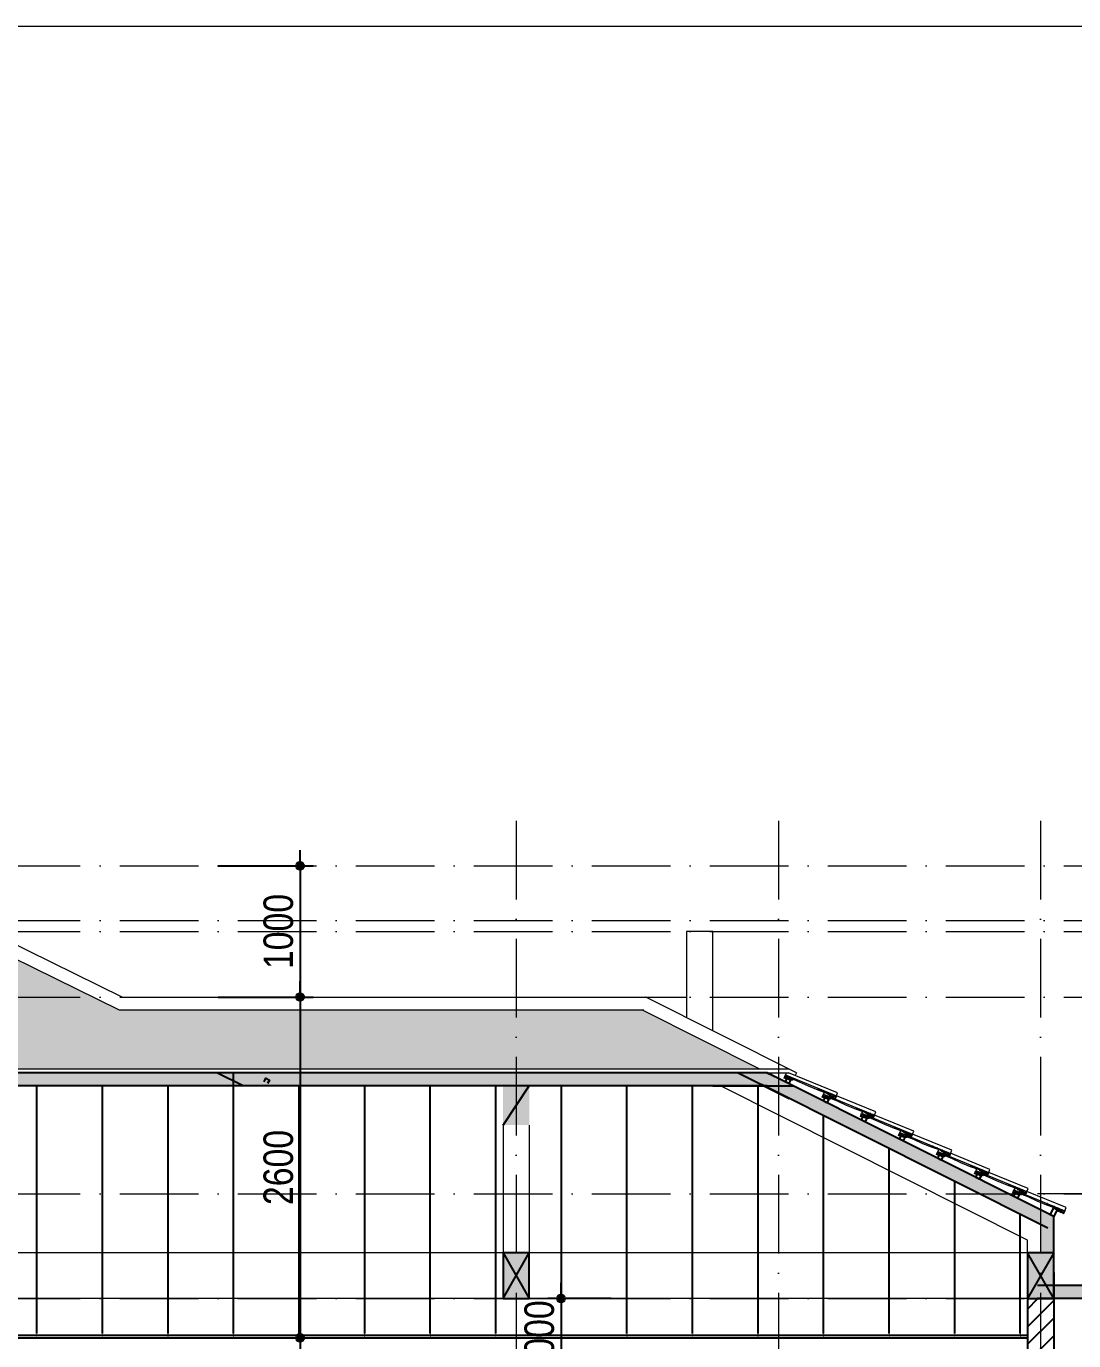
# Model space of a CAD drawing. Extents: x -1107188 to -523840, y 39692 to 514392.
# Drawn here: x -1086477 to -1078489, y 385067 to 395092 of the extents above; entities that cross this region are included whole.
import ezdxf
from ezdxf.enums import TextEntityAlignment as Align

# ---------------------------------------------------------------- set-up
doc = ezdxf.new("R2010")
doc.units = 0
doc.linetypes.add('ACAD_ISO10W100', pattern=[18, 12, -3, 0, -3])
doc.layers.get('0').update_dxf_attribs({"color": 255, "linetype": 'CONTINUOUS'})
doc.layers.get('DEFPOINTS').update_dxf_attribs({"linetype": 'CONTINUOUS'})
for name, color, linetype, lineweight in [('00-KICH THUOC', 6, 'CONTINUOUS', 9), ('NET-THAY', 2, 'CONTINUOUS', 13), ('TRUC', 24, 'CONTINUOUS', 0)]:
    doc.layers.add(name, color=color, linetype=linetype, lineweight=lineweight)
for name, color, linetype in [('009', 251, 'CONTINUOUS'), ('daucat', 220, 'CONTINUOUS'), ('DIM', 1, 'CONTINUOUS'), ('DOOR', 20, 'CONTINUOUS'), ('HACH', 8, 'CONTINUOUS'), ('HATCHNGOI', 22, 'CONTINUOUS'), ('netthay', 2, 'CONTINUOUS'), ('TUONG', 131, 'CONTINUOUS')]:
    doc.layers.add(name, color=color, linetype=linetype)
doc.styles.add('HEL-CONDENSE', font='')
doc.styles.add('SO BV', font='', dxfattribs={"height": 200})
doc.styles.add('TEN BV', font='', dxfattribs={"height": 350})
doc.styles.get('HEL-CONDENSE').set_extended_font_data('VNI-Helve-Condense')
doc.styles.get('SO BV').set_extended_font_data('VNI-Helve-Condense')
doc.styles.get('TEN BV').set_extended_font_data('VNI-Helve-Condense', bold=True)
doc.dimstyles.new('D100', dxfattribs={"dimtxt": 225, "dimasz": 1.2, "dimexe": 100, "dimexo": 0, "dimgap": 50, "dimtad": 1, "dimdec": 0, "dimzin": 13, "dimdsep": 46, "dimtxsty": 'HEL-CONDENSE', "dimblk": 'D50', "dimcen": 0, "dimclrd": 1, "dimclre": 1, "dimclrt": 7, "dimadec": 0, "dimazin": 0, "dimtfac": 1, "dimtdec": 0, "dimtmove": 0, "dimatfit": 3, "dimldrblk": 'D50', "dimfxl": 1, "dimtolj": 1, "dimtzin": 13, "dimarcsym": 0})
pattern_1 = [(50, (-273694.05, -159675.198), (7.17260183, -0.62752135), [0.75, -8.25]), (355, (-273694.05, -159675.198), (-1.38751334, 7.52192134), [0.6, -6.6]), (100.4514, (-273693.452, -159675.25), (5.78509382, 6.89439542), [0.6374019, -7.01142112]), (46.1842, (-273694.05, -159673.198), (10.67241049, -1.65519014), [1.125, -12.375]), (96.6356, (-273693.161, -159673.336), (9.34662706, 9.7411787), [0.95610288, -10.51713]), (351.1842, (-273694.05, -159673.198), (9.34661945, 9.741186), [0.9, -9.9]), (21, (-273693.05, -159673.698), (5.96907052, -4.02618891), [0.75, -8.25]), (326, (-273693.05, -159673.698), (2.43315332, 7.25150045), [0.6, -6.6]), (71.4514, (-273692.5525, -159674.0334), (8.40222629, 3.22530497), [0.6374019, -7.01142112]), (37.5, (-273694.05, -159675.1978), (0.121598553, 3.328938538), [0, -6.52, 0, -6.7, 0, -6.625]), (7.5, (-273694.05, -159675.198), (2.630695374, 3.94411712), [0, -3.82, 0, -6.37, 0, -2.525]), (327.5, (-273696.28, -159675.1978), (5.338224362, -0.225548717), [0, -2.5, 0, -7.8, 0, -10.35]), (317.5, (-273697.28, -159675.198), (5.83186169, 1.00104982), [0, -3.25, 0, -5.18, 0, -7.35])]
pattern_2 = [(144.0771722, (-776115.5475, 298676.718), (-6.80457029, -2.35325798), [0.75, -8.25]), (199.0771722, (-776115.5475, 298676.718), (-0.48370129, 7.6335134), [0.6, -6.6]), (93.6257722, (-776116.1146, 298676.522), (-7.28827564, 5.2802497), [0.6374019, -7.01142112]), (147.892972, (-776116.034, 298678.658), (-9.94931778, -4.20131832), [1.125, -12.375]), (97.441572, (-776116.863, 298678.308), (-11.4352715, 7.1752746), [0.95610288, -10.51713]), (202.892972, (-776116.034, 298678.658), (-11.4352659, 7.1752835), [0.9, -9.9]), (173.0771722, (-776116.8823, 298677.9296), (-4.81052917, -5.35712694), [0.75, -8.25]), (228.0771722, (-776116.882, 298677.9296), (-4.12385541, 6.44191822), [0.6, -6.6]), (122.6257722, (-776117.283, 298677.483), (-8.93438536, 1.0847843), [0.6374019, -7.01142112]), (156.5771722, (-776115.5475, 298676.718), (-0.927639804, 3.199390941), [0, -6.52, 0, -6.7, 0, -6.625]), (186.5771722, (-776115.5475, 298676.718), (-3.511014947, 3.18581105), [0, -3.82, 0, -6.37, 0, -2.525]), (226.5771722, (-776113.3845, 298677.2603), (-5.12305225, -1.517183968), [0, -2.5, 0, -7.8, 0, -10.35]), (236.5771722, (-776112.4145, 298677.5035), (-5.900208975, -0.447488114), [0, -3.25, 0, -5.18, 0, -7.35])]

# ---------------------------------------------------------------- blocks, each defined once
blk = doc.blocks.new('A$C281F37C7')
at = {"layer": 'NET-THAY'}
h = blk.add_hatch(dxfattribs=at)
h.set_pattern_fill('AR-CONC', color=8, style=0)
h.set_pattern_definition(pattern_1)
h.paths.add_polyline_path([(135, 88), (166, 111), (161, 119), (7, 5), (18, -2), (76, 40)])
h = blk.add_hatch(dxfattribs=at)
h.set_pattern_fill('AR-CONC', color=8, style=0)
h.set_pattern_definition(pattern_1)
h.paths.add_polyline_path([(213, 140), (213, 141), (213, 141), (213, 141), (213, 142), (214, 143), (214, 143), (215, 143), (215, 143), (215, 143), (216, 143), (216, 143), (217, 143), (217, 143), (217, 143), (218, 143), (218, 143), (223, 137), (223, 137), (224, 136), (224, 136), (224, 136), (225, 136), (225, 136), (225, 136), (226, 136), (226, 136), (226, 136), (227, 136), (227, 136), (227, 136), (241, 146), (226, 167), (161, 119), (166, 111), (176, 118), (177, 118), (183, 116), (183, 116), (184, 116), (184, 116), (184, 116), (184, 116), (185, 116), (199, 129), (200, 129), (200, 129), (202, 131), (202, 131), (210, 138), (210, 138), (212, 140), (212, 140), (212, 140), (213, 140)])
h = blk.add_hatch(dxfattribs=at)
h.set_pattern_fill('AR-CONC', color=8, style=0)
h.set_pattern_definition(pattern_1)
h.paths.add_polyline_path([(11, -7), (18, -2), (7, 5), (-112, -83), (-97, -103), (-89, -97), (-89, -97), (-89, -97), (-89, -97), (-88, -96), (-88, -96), (-88, -96), (-88, -95), (-87, -89), (-87, -89), (-87, -88), (-87, -88), (-87, -88), (-87, -87), (-86, -87), (-86, -87), (-86, -87), (-85, -86), (-85, -86), (-85, -86), (-84, -86), (-84, -86), (-84, -86), (-83, -86), (-78, -87), (-77, -87), (-77, -87), (-77, -87), (-76, -87), (-76, -87), (-76, -87), (-75, -87), (-75, -86), (-75, -86), (-75, -86), (-75, -86), (-74, -85), (-74, -85), (-74, -84), (-73, -79), (-73, -78), (-73, -78), (-73, -78), (-73, -77), (-73, -77), (-72, -77), (-72, -77), (-72, -76), (-71, -76), (-71, -76), (-71, -76), (-70, -76), (-70, -76), (-70, -76), (-64, -77), (-63, -77), (-63, -77), (-63, -77), (-62, -77), (-62, -77), (-62, -76), (-61, -76), (-61, -76), (-61, -76), (-61, -75), (-60, -75), (-60, -75), (-60, -74), (-60, -74), (-60, -74), (-60, -73), (-60, -73), (-61, -70), (-61, -70), (-61, -69), (-61, -68), (-61, -67), (-61, -67), (-61, -66), (-61, -65), (-61, -65), (-61, -64), (-61, -63), (-60, -63), (-60, -62), (-60, -61), (-59, -61), (-59, -60), (-58, -58), (-57, -58), (-57, -57), (-56, -57), (-50, -53), (-50, -53), (-50, -52), (-50, -52), (-49, -52), (-49, -51), (-49, -51), (-49, -49), (-49, -49), (-49, -48), (-49, -48), (-48, -48), (-48, -47), (-48, -47), (-35, -37)])
blk.add_line((217, 178), (226, 167), dxfattribs=at)
blk.add_lwpolyline([(-112, -83), (-127, -62), (134, 130)], dxfattribs=at)
blk.add_lwpolyline([(-75, -86), (-75, -86), (-75, -86), (-74, -85), (-74, -85), (-74, -84), (-73, -79), (-73, -78), (-73, -78), (-73, -78), (-73, -77), (-73, -77), (-72, -77), (-72, -77), (-72, -76), (-71, -76), (-71, -76), (-71, -76), (-70, -76), (-70, -76), (-70, -76), (-64, -77), (-63, -77), (-63, -77), (-63, -77), (-62, -77), (-62, -77), (-62, -76), (-61, -76), (-61, -76), (-61, -76), (-61, -75), (-60, -75), (-60, -75), (-60, -74), (-60, -74), (-60, -74), (-60, -73), (-60, -73), (-61, -70), (-61, -70), (-61, -69), (-61, -68), (-61, -67), (-61, -67), (-61, -66), (-61, -65), (-61, -65), (-61, -64), (-61, -63), (-60, -63), (-60, -62), (-60, -61), (-59, -61), (-59, -60), (-58, -58), (-57, -58), (-57, -57), (-56, -57), (-50, -53), (-50, -53), (-50, -52), (-50, -52), (-49, -52), (-49, -51), (-49, -51), (-49, -49), (-49, -49), (-49, -48), (-49, -48), (-48, -48), (-48, -47), (-48, -47), (-35, -37), (11, -7), (76, 40), (135, 88), (176, 118), (177, 118), (183, 116), (183, 116), (184, 116), (184, 116), (184, 116), (184, 116), (185, 116), (212, 140), (213, 140), (213, 140), (213, 141), (213, 141), (213, 141), (213, 142), (214, 143), (214, 143), (215, 143), (215, 143), (215, 143), (216, 143), (216, 143), (217, 143), (217, 143), (217, 143), (218, 143), (218, 143), (223, 137), (223, 137), (224, 136), (224, 136), (224, 136), (225, 136), (225, 136), (225, 136), (226, 136), (226, 136), (226, 136), (227, 136), (227, 136), (227, 136), (241, 146), (226, 167), (-112, -83), (-97, -103), (-89, -97), (-89, -97), (-89, -97), (-89, -97), (-88, -96), (-88, -96), (-88, -96), (-88, -95), (-87, -89), (-87, -89), (-87, -88), (-87, -88), (-87, -88), (-87, -87), (-86, -87), (-86, -87), (-86, -87), (-85, -86), (-85, -86), (-85, -86), (-84, -86), (-84, -86), (-84, -86), (-83, -86), (-78, -87), (-77, -87), (-77, -87), (-77, -87), (-76, -87), (-76, -87), (-76, -87), (-75, -87), (-75, -86)], close=True, dxfattribs=at)
blk = doc.blocks.new('D50')
at = {"layer": 'DIM'}
blk.add_hatch(color=256, dxfattribs=at).paths.add_polyline_path([(25, 0, 1), (-25, 0, 1)])
blk.add_line((25, 0), (100, 0), dxfattribs=at)
blk.add_circle((0, 0), 25, dxfattribs=at)
blk = doc.blocks.new('*D1140')
at = {"layer": 'DEFPOINTS', "color": 0, "linetype": 'Continuous', "transparency": 16777216}
for p in [(-1085014, 388688), (-1085014, 387688), (-1084389, 387688)]:
    blk.add_point(p, dxfattribs=at)
at = {"layer": 'DIM', "color": 1, "linetype": 'Continuous', "lineweight": -2, "transparency": 16777216}
for p, q in [((-1085014, 388688), (-1084289, 388688)), ((-1084389, 388687), (-1084389, 387689)), ((-1085014, 387688), (-1084289, 387688))]:
    blk.add_line(p, q, dxfattribs=at)
at = {"layer": 'DIM', "color": 1, "linetype": 'Continuous', "lineweight": -2, "transparency": 16777216, "xscale": 1.199999999999999, "yscale": 1.199999999999999, "zscale": 1.199999999999999}
for p, rotation in [((-1084389, 388688), 90), ((-1084389, 387688), 270)]:
    blk.add_blockref('D50', p, dxfattribs=dict(at, rotation=rotation))
at = {"layer": 'DIM', "color": 7, "linetype": 'Continuous', "transparency": 16777216, "insert": (-1084554, 388188), "char_height": 225, "attachment_point": 5, "rotation": 90, "style": 'HEL-CONDENSE'}
blk.add_mtext('\\A1;1000', dxfattribs=at)
blk = doc.blocks.new('*D1141')
at = {"layer": 'DEFPOINTS', "color": 0, "linetype": 'Continuous', "transparency": 16777216}
for p in [(-1085014, 387688), (-1084544, 385088), (-1084389, 385088)]:
    blk.add_point(p, dxfattribs=at)
at = {"layer": 'DIM', "color": 1, "linetype": 'Continuous', "lineweight": -2, "transparency": 16777216}
for p, q in [((-1085014, 387688), (-1084289, 387688)), ((-1084389, 387687), (-1084389, 385089)), ((-1084544, 385088), (-1084289, 385088))]:
    blk.add_line(p, q, dxfattribs=at)
at = {"layer": 'DIM', "color": 1, "linetype": 'Continuous', "lineweight": -2, "transparency": 16777216, "xscale": 1.199999999999999, "yscale": 1.199999999999999, "zscale": 1.199999999999999}
for p, rotation in [((-1084389, 387688), 90), ((-1084389, 385088), 270)]:
    blk.add_blockref('D50', p, dxfattribs=dict(at, rotation=rotation))
at = {"layer": 'DIM', "color": 7, "linetype": 'Continuous', "transparency": 16777216, "insert": (-1084554, 386388), "char_height": 225, "attachment_point": 5, "rotation": 90, "style": 'HEL-CONDENSE'}
blk.add_mtext('\\A1;2600', dxfattribs=at)
blk = doc.blocks.new('*D1142')
at = {"layer": 'DEFPOINTS', "color": 0, "linetype": 'Continuous', "transparency": 16777216}
for p in [(-1084544, 385088), (-1084389, 381788), (-1084100, 381788)]:
    blk.add_point(p, dxfattribs=at)
at = {"layer": 'DIM', "color": 1, "linetype": 'Continuous', "lineweight": -2, "transparency": 16777216}
for p, q in [((-1084544, 385088), (-1084289, 385088)), ((-1084389, 385087), (-1084389, 381789)), ((-1084100, 381788), (-1084489, 381788))]:
    blk.add_line(p, q, dxfattribs=at)
at = {"layer": 'DIM', "color": 1, "linetype": 'Continuous', "lineweight": -2, "transparency": 16777216, "xscale": 1.199999999999999, "yscale": 1.199999999999999, "zscale": 1.199999999999999}
for p, rotation in [((-1084389, 385088), 90), ((-1084389, 381788), 270)]:
    blk.add_blockref('D50', p, dxfattribs=dict(at, rotation=rotation))
at = {"layer": 'DIM', "color": 7, "linetype": 'Continuous', "transparency": 16777216, "insert": (-1084554, 383438), "char_height": 225, "attachment_point": 5, "rotation": 90, "style": 'HEL-CONDENSE'}
blk.add_mtext('\\A1;3300', dxfattribs=at)
blk = doc.blocks.new('*D1126')
at = {"layer": 'DEFPOINTS', "color": 0, "linetype": 'Continuous', "transparency": 16777216}
for p in [(-1082016, 385388), (-1082399, 384388), (-1081941, 384388)]:
    blk.add_point(p, dxfattribs=at)
at = {"layer": 'DIM', "color": 1, "linetype": 'Continuous', "lineweight": -2, "transparency": 16777216}
for p, q in [((-1082016, 385388), (-1082499, 385388)), ((-1082399, 385387), (-1082399, 384389)), ((-1081941, 384388), (-1082499, 384388))]:
    blk.add_line(p, q, dxfattribs=at)
at = {"layer": 'DIM', "color": 1, "linetype": 'Continuous', "lineweight": -2, "transparency": 16777216, "xscale": 1.199999999999999, "yscale": 1.199999999999999, "zscale": 1.199999999999999}
for p, rotation in [((-1082399, 385388), 90), ((-1082399, 384388), 270)]:
    blk.add_blockref('D50', p, dxfattribs=dict(at, rotation=rotation))
at = {"layer": 'DIM', "color": 7, "linetype": 'Continuous', "transparency": 16777216, "insert": (-1082564, 385088), "char_height": 225, "attachment_point": 5, "rotation": 90, "style": 'HEL-CONDENSE'}
blk.add_mtext('\\A1;1000', dxfattribs=at)
blk = doc.blocks.new('KHUNGTEN')
at = {"color": 3, "linetype": 'Continuous'}
blk.add_lwpolyline([(-593153, 218392), (-593153, 276792), (-510153, 276792), (-510153, 218392)], close=True, dxfattribs=at)
at = {"style": 'TEN BV'}
for tag, p in [('TEB_BV', (-518299, 222628)), ('LOAI_BV', (-511918, 220684)), ('TL', (-512164, 219751))]:
    blk.add_attdef(tag, p, '', height=350, dxfattribs=at)
at = {"style": 'SO BV'}
for tag, p in [('SOBV', (-510673, 221020)), ('TONGSOBV', (-510673, 220591))]:
    blk.add_attdef(tag, text='', height=200, dxfattribs=at).set_placement(p, align=Align.CENTER)

msp = doc.modelspace()

# ---------------------------------------------------------------- hatches: boundary and pattern name
at = {"layer": '009'}
h = msp.add_hatch(dxfattribs=at)
h.set_pattern_fill('ANSI31', color=256, scale=30, style=0)
h.set_pattern_definition([(45, (-2392043.54, 168999.63), (-67.351921, 67.351921), [])])
h.paths.add_polyline_path([(-1078741.311, 385387.92), (-1078841.311, 385387.92), (-1078841.311, 384587.92), (-1078741.311, 384587.92)])
h.paths.add_polyline_path([(-1078641.311, 385387.92), (-1078741.311, 385387.92), (-1078741.311, 384587.92), (-1078641.311, 384587.92)])
h.paths.add_polyline_path([(-1077841.311, 386087.92), (-1077841.311, 386187.92), (-1077941.311, 386187.92), (-1077941.311, 385737.92), (-1077841.311, 385737.92)])
h.paths.add_polyline_path([(-1078741.311, 382587.92), (-1078841.311, 382587.92), (-1078841.311, 381787.92), (-1078741.311, 381787.92)])
h.paths.add_polyline_path([(-1078641.311, 382487.92), (-1078541.311, 382487.92), (-1078541.311, 382587.92), (-1078641.311, 382587.92), (-1078741.311, 382587.92), (-1078741.311, 381787.92), (-1078641.311, 381787.92)])
h.paths.add_polyline_path([(-1078741.311, 381437.92), (-1078841.311, 381437.92), (-1078841.311, 380987.92), (-1078741.311, 380987.92)])
h.paths.add_polyline_path([(-1078641.311, 381437.92), (-1078741.311, 381437.92), (-1078741.311, 380987.92), (-1078641.311, 380987.92)])
h.paths.add_polyline_path([(-1078741.311, 378987.92), (-1078841.311, 378987.92), (-1078841.311, 378187.92), (-1078741.311, 378187.92)])
h.paths.add_polyline_path([(-1078641.311, 378887.92), (-1078541.311, 378887.92), (-1078541.311, 378987.92), (-1078641.311, 378987.92), (-1078741.311, 378987.92), (-1078741.311, 378187.92), (-1078641.311, 378187.92)])
at = {"layer": 'HATCHNGOI'}
h = msp.add_hatch(dxfattribs=at)
h.set_pattern_fill('AR-RSHKE', color=34, scale=15, angle=180, style=0)
h.set_pattern_definition([(180, (-2129157.37, 739471.82), (-382.5, -180), [90, -75, 105, -45, 135, -60]), (180, (-2129247.37, 739464.32), (-382.5, -180), [75, -285, 60, -90]), (180, (-2129427.37, 739483.07), (-382.5, -180), [45, -465]), (270, (-2129157.37, 739471.82), (127.5, -180), [172.5, -547.5]), (270, (-2129247.37, 739471.82), (127.5, -180), [168.75, -551.25]), (270, (-2129322.37, 739471.82), (127.5, -180), [157.5, -562.5]), (270, (-2129427.37, 739483.07), (127.5, -180), [172.5, -547.5]), (270, (-2129472.37, 739483.07), (127.5, -180), [172.5, -547.5]), (270, (-2129607.37, 739471.82), (127.5, -180), [165, -555])])
h.paths.add_polyline_path([(-1088741.311, 387687.92), (-1089483.514, 387687.92), (-1090595.337, 387141.046), (-1088741.311, 387141.046)])
h.paths.add_polyline_path([(-1088741.311, 388052.988), (-1089483.514, 387687.92), (-1088741.311, 387687.92)])
h.paths.add_polyline_path([(-1086741.311, 388067.117), (-1086986.909, 388187.92), (-1088466.987, 388187.92), (-1088741.311, 388052.988), (-1088741.311, 387687.92), (-1086741.311, 387687.92)])
h.paths.add_polyline_path([(-1087726.948, 388551.923), (-1088466.987, 388187.92), (-1086986.909, 388187.92)])
h.paths.add_polyline_path([(-1086741.311, 387687.92), (-1088741.311, 387687.92), (-1088741.311, 387141.046), (-1086741.311, 387141.046)])
h.paths.add_polyline_path([(-1086741.311, 388067.117), (-1086741.311, 387687.92), (-1085970.382, 387687.92)])
h.paths.add_polyline_path([(-1082741.311, 387587.92), (-1085767.076, 387587.92), (-1085970.382, 387687.92), (-1086741.311, 387687.92), (-1086741.311, 387141.046), (-1082741.311, 387141.046)])
h.paths.add_polyline_path([(-1081775.387, 387587.92), (-1082741.311, 387587.92), (-1082741.311, 387141.046), (-1080886, 387141.046)])
at = {"layer": 'NET-THAY'}
h = msp.add_hatch(dxfattribs=at)
h.set_pattern_fill('AR-CONC', color=8, style=0)
h.set_pattern_definition(pattern_2)
h.paths.add_polyline_path([(-1080668.29, 387070.944), (-1080668.456, 387071.164), (-1080668.579, 387071.411), (-1080668.655, 387071.677), (-1080668.813, 387072.517), (-1080670.207, 387072.998), (-1080670.573, 387073.101), (-1080670.949, 387073.159), (-1080671.328, 387073.173), (-1080671.707, 387073.141), (-1080672.079, 387073.065), (-1080672.44, 387072.945), (-1080672.784, 387072.783), (-1080673.106, 387072.582), (-1080673.402, 387072.344), (-1080673.668, 387072.072), (-1080673.9, 387071.771), (-1080677.428, 387065.001), (-1080677.614, 387064.686), (-1080677.835, 387064.396), (-1080678.087, 387064.132), (-1080678.367, 387063.898), (-1080678.673, 387063.698), (-1080678.999, 387063.534), (-1080679.342, 387063.409), (-1080679.696, 387063.323), (-1080680.059, 387063.278), (-1080680.424, 387063.275), (-1080680.786, 387063.313), (-1080681.143, 387063.392), (-1080681.488, 387063.512), (-1080697.228, 387069.986), (-1080687.566, 387093.476), (-1080612.651, 387062.663), (-1080616.34, 387053.692), (-1080626.934, 387058.05), (-1080627.862, 387058.37), (-1080633.621, 387054.391), (-1080633.853, 387054.26), (-1080634.104, 387054.171), (-1080634.367, 387054.129), (-1080634.634, 387054.134), (-1080634.895, 387054.186), (-1080635.143, 387054.283), (-1080652.704, 387063.05), (-1080652.773, 387063.085), (-1080652.774, 387063.085), (-1080655.9, 387064.645), (-1080655.902, 387064.654), (-1080664.842, 387069.135), (-1080664.873, 387069.125), (-1080667.851, 387070.612), (-1080667.963, 387070.682), (-1080667.97, 387070.704), (-1080668.096, 387070.767)])
h = msp.add_hatch(dxfattribs=at)
h.set_pattern_fill('AR-CONC', color=8, style=0)
h.set_pattern_definition(pattern_2)
h.paths.add_polyline_path([(-1080580.693, 387039.03), (-1080616.34, 387053.692), (-1080612.651, 387062.663), (-1080435.847, 386989.943), (-1080445.228, 386980.069), (-1080511.131, 387007.175)])
h = msp.add_hatch(dxfattribs=at)
h.set_pattern_fill('AR-CONC', color=8, style=0)
h.set_pattern_definition(pattern_2)
h.paths.add_polyline_path([(-1080437.145, 386976.744), (-1080445.228, 386980.069), (-1080435.847, 386989.943), (-1080299.139, 386933.714), (-1080308.801, 386910.223), (-1080317.614, 386913.848), (-1080317.94, 386914.004), (-1080318.246, 386914.196), (-1080318.529, 386914.421), (-1080318.784, 386914.677), (-1080319.009, 386914.959), (-1080319.201, 386915.266), (-1080319.357, 386915.591), (-1080321.576, 386921.274), (-1080321.711, 386921.615), (-1080321.883, 386921.939), (-1080322.092, 386922.241), (-1080322.334, 386922.518), (-1080322.606, 386922.764), (-1080322.904, 386922.978), (-1080323.225, 386923.156), (-1080323.564, 386923.297), (-1080323.917, 386923.397), (-1080324.279, 386923.457), (-1080324.646, 386923.475), (-1080325.012, 386923.45), (-1080325.374, 386923.384), (-1080325.725, 386923.277), (-1080326.061, 386923.13), (-1080331.151, 386920.87), (-1080331.489, 386920.749), (-1080331.84, 386920.667), (-1080332.197, 386920.625), (-1080332.556, 386920.623), (-1080332.914, 386920.662), (-1080333.265, 386920.74), (-1080333.605, 386920.858), (-1080333.929, 386921.013), (-1080334.235, 386921.203), (-1080334.517, 386921.426), (-1080334.772, 386921.679), (-1080334.997, 386921.96), (-1080335.189, 386922.264), (-1080335.346, 386922.588), (-1080337.634, 386928.076), (-1080337.791, 386928.399), (-1080337.983, 386928.702), (-1080338.207, 386928.982), (-1080338.461, 386929.235), (-1080338.743, 386929.458), (-1080339.047, 386929.649), (-1080339.371, 386929.803), (-1080339.71, 386929.921), (-1080340.06, 386930), (-1080340.417, 386930.039), (-1080340.775, 386930.039), (-1080341.132, 386929.997), (-1080341.482, 386929.917), (-1080341.82, 386929.797), (-1080347.308, 386927.508), (-1080347.656, 386927.385), (-1080348.015, 386927.304), (-1080348.382, 386927.265), (-1080348.751, 386927.268), (-1080349.117, 386927.313), (-1080349.476, 386927.401), (-1080349.822, 386927.529), (-1080350.15, 386927.696), (-1080350.458, 386927.899), (-1080350.74, 386928.137), (-1080350.993, 386928.406), (-1080351.213, 386928.702), (-1080351.398, 386929.021), (-1080351.544, 386929.359), (-1080351.651, 386929.712), (-1080351.717, 386930.075), (-1080351.74, 386930.444), (-1080351.755, 386933.182), (-1080351.778, 386933.892), (-1080351.842, 386934.6), (-1080351.944, 386935.303), (-1080352.086, 386935.999), (-1080352.267, 386936.687), (-1080352.486, 386937.363), (-1080352.743, 386938.025), (-1080353.036, 386938.673), (-1080353.364, 386939.303), (-1080353.728, 386939.913), (-1080354.125, 386940.503), (-1080354.555, 386941.069), (-1080355.015, 386941.61), (-1080355.505, 386942.125), (-1080356.023, 386942.611), (-1080357.729, 386943.887), (-1080358.342, 386944.246), (-1080358.974, 386944.571), (-1080359.623, 386944.859), (-1080366.134, 386947.537), (-1080366.487, 386947.71), (-1080366.813, 386947.927), (-1080367.109, 386948.185), (-1080367.369, 386948.479), (-1080367.587, 386948.805), (-1080367.762, 386949.157), (-1080368.438, 386950.779), (-1080368.613, 386951.13), (-1080368.832, 386951.456), (-1080369.091, 386951.75), (-1080369.387, 386952.008), (-1080369.714, 386952.225), (-1080370.066, 386952.398), (-1080385.138, 386958.597)])
at = {"layer": 'TUONG'}
h = msp.add_hatch(color=4, dxfattribs=at)
h.paths.add_polyline_path([(-1088741.311, 387111.046), (-1090656.329, 387111.046), (-1090855.353, 387011.046), (-1088741.311, 387011.046)])
h.paths.add_polyline_path([(-1086741.311, 387111.046), (-1088741.311, 387111.046), (-1088741.311, 387011.046), (-1086741.311, 387011.046)])
h.paths.add_polyline_path([(-1085023.333, 387111.046), (-1086741.311, 387111.046), (-1086741.311, 387011.046), (-1084896.311, 387011.046), (-1084896.311, 387047.252)])
h.paths.add_polyline_path([(-1084896.311, 387047.252), (-1084896.311, 387011.046), (-1084824.223, 387011.046)])
for points in [[(-1084825.003, 387011.046), (-1085024.028, 387111.046), (-1082741.311, 387111.046), (-1082741.311, 387011.046)], [(-1081049.028, 387111.046), (-1082741.311, 387111.046), (-1082741.311, 387011.046), (-1081241.311, 387011.046), (-1080850.003, 387011.046)]]:
    msp.add_hatch(color=4, dxfattribs=at).paths.add_polyline_path(points)
h = msp.add_hatch(color=4, dxfattribs=at)
h.paths.add_polyline_path([(-1080826.293, 387111.046), (-1081049.028, 387111.046), (-1079211.78, 386187.92), (-1078989.045, 386187.92)])
h.paths.add_polyline_path([(-1079211.78, 386187.92), (-1078766.311, 385964.093), (-1078766.311, 386076.006), (-1078989.045, 386187.92)])
h.paths.add_polyline_path([(-1078766.311, 385964.093), (-1078741.311, 385951.532), (-1078741.311, 385737.92), (-1078641.311, 385737.92), (-1078641.311, 386013.2), (-1078766.311, 386076.006)])
h = msp.add_hatch(color=4, dxfattribs=at)
h.paths.add_polyline_path([(-1078766.311, 385487.92), (-1078766.311, 385387.92), (-1078641.311, 385387.92), (-1078641.311, 385487.92)])
h.paths.add_polyline_path([(-1077841.311, 385737.92), (-1077941.311, 385737.92), (-1077941.311, 385487.92), (-1078641.311, 385487.92), (-1078641.311, 385387.92), (-1077841.311, 385387.92)])

# ---------------------------------------------------------------- linework, layer by layer
at = {"layer": 'daucat', "const_width": 4}
for points in [[(-1086396.311, 385187.92), (-1086396.311, 385087.92), (-1086426.311, 385087.92)], [(-1086396.311, 385187.92), (-1086396.311, 385087.92), (-1086366.311, 385087.92)], [(-1085896.311, 385187.92), (-1085896.311, 385087.92), (-1085926.311, 385087.92)], [(-1085896.311, 385187.92), (-1085896.311, 385087.92), (-1085866.311, 385087.92)], [(-1085396.311, 385187.92), (-1085396.311, 385087.92), (-1085426.311, 385087.92)], [(-1085396.311, 385187.92), (-1085396.311, 385087.92), (-1085366.311, 385087.92)], [(-1084896.311, 385187.92), (-1084896.311, 385087.92), (-1084926.311, 385087.92)], [(-1084896.311, 385187.92), (-1084896.311, 385087.92), (-1084866.311, 385087.92)], [(-1084396.311, 385187.92), (-1084396.311, 385087.92), (-1084426.311, 385087.92)], [(-1084396.311, 385187.92), (-1084396.311, 385087.92), (-1084366.311, 385087.92)], [(-1083896.311, 385187.92), (-1083896.311, 385087.92), (-1083926.311, 385087.92)], [(-1083896.311, 385187.92), (-1083896.311, 385087.92), (-1083866.311, 385087.92)], [(-1083396.311, 385187.92), (-1083396.311, 385087.92), (-1083426.311, 385087.92)], [(-1083396.311, 385187.92), (-1083396.311, 385087.92), (-1083366.311, 385087.92)], [(-1082896.311, 385187.92), (-1082896.311, 385087.92), (-1082926.311, 385087.92)], [(-1082896.311, 385187.92), (-1082896.311, 385087.92), (-1082866.311, 385087.92)], [(-1082396.311, 385187.92), (-1082396.311, 385087.92), (-1082426.311, 385087.92)], [(-1082396.311, 385187.92), (-1082396.311, 385087.92), (-1082366.311, 385087.92)], [(-1081896.311, 385187.92), (-1081896.311, 385087.92), (-1081926.311, 385087.92)], [(-1081896.311, 385187.92), (-1081896.311, 385087.92), (-1081866.311, 385087.92)], [(-1081396.311, 385187.92), (-1081396.311, 385087.92), (-1081426.311, 385087.92)], [(-1081396.311, 385187.92), (-1081396.311, 385087.92), (-1081366.311, 385087.92)], [(-1080896.311, 385187.92), (-1080896.311, 385087.92), (-1080926.311, 385087.92)], [(-1080896.311, 385187.92), (-1080896.311, 385087.92), (-1080866.311, 385087.92)], [(-1080396.311, 385187.92), (-1080396.311, 385087.92), (-1080426.311, 385087.92)], [(-1080396.311, 385187.92), (-1080396.311, 385087.92), (-1080366.311, 385087.92)], [(-1079896.311, 385187.92), (-1079896.311, 385087.92), (-1079926.311, 385087.92)], [(-1079896.311, 385187.92), (-1079896.311, 385087.92), (-1079866.311, 385087.92)], [(-1079396.311, 385187.92), (-1079396.311, 385087.92), (-1079426.311, 385087.92)], [(-1079396.311, 385187.92), (-1079396.311, 385087.92), (-1079366.311, 385087.92)], [(-1078896.311, 385187.92), (-1078896.311, 385087.92), (-1078926.311, 385087.92)], [(-1078896.311, 385187.92), (-1078896.311, 385087.92), (-1078866.311, 385087.92)]]:
    msp.add_lwpolyline(points, dxfattribs=at)
at = {"layer": 'DOOR'}
for points in [[(-1092641.311, 385107.92), (-1078841.311, 385107.92)], [(-1092641.311, 385087.92), (-1078841.311, 385087.92)]]:
    msp.add_lwpolyline(points, dxfattribs=at)
at = {"layer": 'HACH'}
for points in [[(-1084896.311, 385121.51), (-1084896.311, 387111.046)], [(-1086396.311, 385121.51), (-1086396.311, 387011.046)], [(-1085896.311, 385121.51), (-1085896.311, 387011.046)], [(-1085396.311, 385121.51), (-1085396.311, 387011.046)], [(-1084396.311, 385121.51), (-1084396.311, 387011.046)], [(-1083896.311, 385121.51), (-1083896.311, 387011.046)], [(-1083396.311, 385121.51), (-1083396.311, 387011.046)], [(-1082896.311, 385121.51), (-1082896.311, 387011.046)], [(-1082396.311, 385121.51), (-1082396.311, 387011.046)], [(-1081896.311, 385121.51), (-1081896.311, 387011.046)], [(-1081396.311, 385121.51), (-1081396.311, 387011.046)], [(-1080896.311, 385121.51), (-1080896.311, 387011.046)], [(-1080396.311, 385121.51), (-1080396.311, 386783.088)], [(-1079896.311, 385121.51), (-1079896.311, 386531.863)], [(-1079396.311, 385121.51), (-1079396.311, 386280.637)], [(-1078896.311, 385121.51), (-1078896.311, 386029.412)]]:
    msp.add_lwpolyline(points, dxfattribs=at)
at = {"layer": 'NET-THAY'}
for p, q in [((-1085743.814, 387687.92), (-1081441.311, 387687.92)), ((-1080603.558, 387111.046), (-1081751.677, 387687.92)), ((-1081775.387, 387587.92), (-1080886, 387141.046)), ((-1090821.905, 387141.046), (-1080663.266, 387141.046)), ((-1080826.293, 387111.046), (-1080663.51, 387111.046)), ((-1080682.162, 387106.616), (-1080687.566, 387093.476)), ((-1080603.558, 387111.046), (-1080612.233, 387089.956)), ((-1078841.311, 385833.907), (-1081184.105, 387011.046)), ((-1082841.311, 386711.046), (-1082841.311, 385737.92)), ((-1082641.311, 386711.046), (-1082641.311, 385737.92)), ((-1077866.311, 386187.92), (-1078766.311, 386187.92)), ((-1078841.311, 385737.92), (-1078841.311, 385833.907)), ((-1078841.311, 385737.92), (-1092641.311, 385737.92)), ((-1078841.311, 385387.92), (-1092641.311, 385387.92))]:
    msp.add_line(p, q, dxfattribs=at)
for points in [[(-1090902.116, 387101.593), (-1087726.948, 388663.366), (-1085743.814, 387687.92)], [(-1081767.488, 387587.92), (-1085767.076, 387587.92), (-1087726.948, 388551.923), (-1090595.337, 387141.046)], [(-1081241.311, 387435.455), (-1081241.311, 388187.92), (-1081441.311, 388187.92), (-1081441.311, 387535.945)], [(-1080299.139, 386933.714), (-1080289.477, 386957.204), (-1080663.51, 387111.046)]]:
    msp.add_lwpolyline(points, dxfattribs=at)
msp.add_lwpolyline([(-1080334.235, 386921.203), (-1080334.517, 386921.426), (-1080334.772, 386921.679), (-1080334.997, 386921.96), (-1080335.189, 386922.264), (-1080335.346, 386922.588), (-1080337.634, 386928.076), (-1080337.791, 386928.399), (-1080337.983, 386928.702), (-1080338.207, 386928.982), (-1080338.461, 386929.235), (-1080338.743, 386929.458), (-1080339.047, 386929.649), (-1080339.371, 386929.803), (-1080339.71, 386929.921), (-1080340.06, 386930), (-1080340.417, 386930.039), (-1080340.775, 386930.039), (-1080341.132, 386929.997), (-1080341.482, 386929.917), (-1080341.82, 386929.797), (-1080347.308, 386927.508), (-1080347.656, 386927.385), (-1080348.015, 386927.304), (-1080348.382, 386927.265), (-1080348.751, 386927.268), (-1080349.117, 386927.313), (-1080349.476, 386927.401), (-1080349.822, 386927.529), (-1080350.15, 386927.696), (-1080350.458, 386927.899), (-1080350.74, 386928.137), (-1080350.993, 386928.406), (-1080351.213, 386928.702), (-1080351.398, 386929.021), (-1080351.544, 386929.359), (-1080351.651, 386929.712), (-1080351.717, 386930.075), (-1080351.74, 386930.444), (-1080351.755, 386933.182), (-1080351.778, 386933.892), (-1080351.842, 386934.6), (-1080351.944, 386935.303), (-1080352.086, 386935.999), (-1080352.267, 386936.687), (-1080352.486, 386937.363), (-1080352.743, 386938.025), (-1080353.036, 386938.673), (-1080353.364, 386939.303), (-1080353.728, 386939.913), (-1080354.125, 386940.503), (-1080354.555, 386941.069), (-1080355.015, 386941.61), (-1080355.505, 386942.125), (-1080356.023, 386942.611), (-1080357.729, 386943.887), (-1080358.342, 386944.246), (-1080358.974, 386944.571), (-1080359.623, 386944.859), (-1080366.134, 386947.537), (-1080366.487, 386947.71), (-1080366.813, 386947.927), (-1080367.109, 386948.185), (-1080367.369, 386948.479), (-1080367.587, 386948.805), (-1080367.762, 386949.157), (-1080368.438, 386950.779), (-1080368.613, 386951.13), (-1080368.832, 386951.456), (-1080369.091, 386951.75), (-1080369.387, 386952.008), (-1080369.714, 386952.225), (-1080370.066, 386952.398), (-1080385.138, 386958.597), (-1080437.145, 386976.744), (-1080511.131, 387007.175), (-1080580.693, 387039.03), (-1080626.934, 387058.05), (-1080627.862, 387058.37), (-1080633.621, 387054.391), (-1080633.853, 387054.26), (-1080634.104, 387054.171), (-1080634.367, 387054.129), (-1080634.634, 387054.134), (-1080634.895, 387054.186), (-1080635.143, 387054.283), (-1080667.851, 387070.612), (-1080668.085, 387070.758), (-1080668.29, 387070.944), (-1080668.456, 387071.164), (-1080668.579, 387071.411), (-1080668.655, 387071.677), (-1080668.813, 387072.517), (-1080670.207, 387072.998), (-1080670.573, 387073.101), (-1080670.949, 387073.159), (-1080671.328, 387073.173), (-1080671.707, 387073.141), (-1080672.079, 387073.065), (-1080672.44, 387072.945), (-1080672.784, 387072.783), (-1080673.106, 387072.582), (-1080673.402, 387072.344), (-1080673.668, 387072.072), (-1080673.9, 387071.771), (-1080677.428, 387065.001), (-1080677.614, 387064.686), (-1080677.835, 387064.396), (-1080678.087, 387064.132), (-1080678.367, 387063.898), (-1080678.673, 387063.698), (-1080678.999, 387063.534), (-1080679.342, 387063.409), (-1080679.696, 387063.323), (-1080680.059, 387063.278), (-1080680.424, 387063.275), (-1080680.786, 387063.313), (-1080681.143, 387063.392), (-1080681.488, 387063.512), (-1080697.228, 387069.986), (-1080687.566, 387093.476), (-1080299.139, 386933.714), (-1080308.801, 386910.223), (-1080317.614, 386913.848), (-1080317.94, 386914.004), (-1080318.246, 386914.196), (-1080318.529, 386914.421), (-1080318.784, 386914.677), (-1080319.009, 386914.959), (-1080319.201, 386915.266), (-1080319.357, 386915.591), (-1080321.576, 386921.274), (-1080321.711, 386921.615), (-1080321.883, 386921.939), (-1080322.092, 386922.241), (-1080322.334, 386922.518), (-1080322.606, 386922.764), (-1080322.904, 386922.978), (-1080323.225, 386923.156), (-1080323.564, 386923.297), (-1080323.917, 386923.397), (-1080324.279, 386923.457), (-1080324.646, 386923.475), (-1080325.012, 386923.45), (-1080325.374, 386923.384), (-1080325.725, 386923.277), (-1080326.061, 386923.13), (-1080331.151, 386920.87), (-1080331.489, 386920.749), (-1080331.84, 386920.667), (-1080332.197, 386920.625), (-1080332.556, 386920.623), (-1080332.914, 386920.662), (-1080333.265, 386920.74), (-1080333.605, 386920.858), (-1080333.929, 386921.013)], close=True, dxfattribs=at)
at = {"layer": 'TRUC', "linetype": 'ACAD_ISO10W100', "ltscale": 50}
for p, q in [((-1094765.91, 388687.92), (-1073721.566, 388687.92)), ((-1094765.91, 388187.92), (-1073721.566, 388187.92)), ((-1094765.91, 387687.92), (-1073721.566, 387687.92)), ((-1094765.91, 386187.92), (-1073721.566, 386187.92)), ((-1094765.91, 385387.92), (-1073721.566, 385387.92))]:
    msp.add_line(p, q, dxfattribs=at)
for points in [[(-1082741.311, 389032.101), (-1082741.311, 374710.29)], [(-1080741.311, 389032.101), (-1080741.311, 374710.29)], [(-1078741.311, 389032.101), (-1078741.311, 374710.29)]]:
    msp.add_lwpolyline(points, dxfattribs=at)
msp.add_lwpolyline([(-1094765.91, 388271.372), (-1073721.566, 388271.372), (-1073721.566, 373949.561), (-1094765.91, 373949.561)], close=True, dxfattribs=at)
at = {"layer": 'TUONG', "color": 4}
for p, q in [((-1080826.293, 387111.046), (-1090656.329, 387111.046)), ((-1078641.311, 386013.2), (-1080826.293, 387111.046)), ((-1080826.293, 387011.046), (-1090855.353, 387011.046)), ((-1081241.311, 387011.046), (-1084824.223, 387011.046)), ((-1082841.311, 386711.046), (-1082641.311, 387011.046)), ((-1078686.207, 385923.845), (-1080871.189, 387021.691)), ((-1078641.311, 385737.92), (-1078641.311, 386013.2)), ((-1082841.311, 385387.92), (-1082641.311, 385737.92)), ((-1082841.311, 385737.92), (-1082641.311, 385387.92)), ((-1078641.311, 385387.92), (-1078841.311, 385737.92)), ((-1078641.311, 385737.92), (-1078841.311, 385387.92)), ((-1078641.311, 385387.92), (-1078841.311, 385737.92)), ((-1078641.311, 385737.92), (-1078841.311, 385387.92)), ((-1082841.311, 385587.92), (-1082841.311, 385387.92)), ((-1078641.311, 385587.92), (-1078641.311, 385387.92)), ((-1078641.311, 385587.92), (-1078641.311, 385387.92)), ((-1078841.311, 385387.92), (-1078841.311, 384387.92)), ((-1078641.311, 385387.92), (-1078641.311, 384387.92))]:
    msp.add_line(p, q, dxfattribs=at)
at = {"layer": 'TUONG'}
for p, q in [((-1081049.028, 387111.046), (-1080658.508, 386914.83)), ((-1080826.293, 387111.046), (-1080741.311, 387068.347)), ((-1081241.311, 387011.046), (-1080627.269, 387011.046))]:
    msp.add_line(p, q, dxfattribs=at)
at = {"layer": 'TUONG', "color": 4}
msp.add_lwpolyline([(-1084824.223, 387011.046), (-1085023.333, 387111.046)], dxfattribs=at)
at = {"layer": 'TUONG'}
for points in [[(-1084663.201, 387041.662), (-1084649.732, 387068.469), (-1084622.926, 387055), (-1084636.395, 387028.193)], [(-1077941.311, 386187.92), (-1077941.311, 385487.92), (-1078766.311, 385487.92)], [(-1077841.311, 386087.92), (-1077841.311, 385387.92), (-1078766.311, 385387.92)]]:
    msp.add_lwpolyline(points, dxfattribs=at)
for points in [[(-1080661.396, 387028.194), (-1080688.203, 387041.663), (-1080674.734, 387068.469), (-1080647.927, 387055)], [(-1080370.991, 386882.28), (-1080397.798, 386895.748), (-1080384.329, 386922.555), (-1080357.522, 386909.086)], [(-1080080.586, 386736.365), (-1080107.392, 386749.834), (-1080093.923, 386776.641), (-1080067.117, 386763.172)], [(-1079790.181, 386590.451), (-1079816.987, 386603.92), (-1079803.518, 386630.726), (-1079776.712, 386617.257)], [(-1079499.775, 386444.536), (-1079526.582, 386458.005), (-1079513.113, 386484.812), (-1079486.306, 386471.343)], [(-1079209.37, 386298.622), (-1079236.177, 386312.091), (-1079222.708, 386338.897), (-1079195.901, 386325.428)], [(-1078918.965, 386152.708), (-1078945.771, 386166.176), (-1078932.302, 386192.983), (-1078905.496, 386179.514)], [(-1078641.311, 386013.2), (-1078668.117, 386026.669), (-1078641.179, 386080.282), (-1078614.373, 386066.813)]]:
    msp.add_lwpolyline(points, close=True, dxfattribs=at)
at = {"layer": 'TUONG', "color": 14}
msp.add_lwpolyline([(-1082641.311, 385737.92), (-1082841.311, 385737.92), (-1082841.311, 385387.92), (-1082641.311, 385387.92)], close=True, dxfattribs=at)
at = {"layer": 'TUONG', "color": 4}
msp.add_lwpolyline([(-1078641.311, 385737.92), (-1078841.311, 385737.92), (-1078841.311, 385387.92), (-1078641.311, 385387.92)], close=True, dxfattribs=at)
at = {"layer": 'TUONG'}
for points in [[(-1082641.311, 386711.046), (-1082841.311, 386711.046), (-1082641.311, 387011.046), (-1082841.311, 387011.046)], [(-1082641.311, 385387.92), (-1082841.311, 385387.92), (-1082641.311, 385737.92), (-1082841.311, 385737.92)], [(-1078841.311, 385387.92), (-1078641.311, 385387.92), (-1078841.311, 385737.92), (-1078641.311, 385737.92)], [(-1078841.311, 385387.92), (-1078641.311, 385387.92), (-1078841.311, 385737.92), (-1078641.311, 385737.92)]]:
    msp.add_trace(points, dxfattribs=at)

# ---------------------------------------------------------------- block references
at = {"layer": '00-KICH THUOC'}
msp.add_blockref('KHUNGTEN', (-513535.14, 118300), dxfattribs=at)
at = {"layer": 'netthay', "color": 8, "xscale": -1, "rotation": 14.07717215095922}
for p in [(-1080137.457, 386840.582), (-1080137.455, 386840.581), (-1079847.052, 386694.667), (-1079847.05, 386694.666), (-1079556.646, 386548.753), (-1079556.645, 386548.752), (-1079266.241, 386402.838), (-1079266.24, 386402.838), (-1078975.836, 386256.924), (-1078685.431, 386111.01)]:
    msp.add_blockref('A$C281F37C7', p, dxfattribs=at)

# ---------------------------------------------------------------- dimensions: what is measured, and where the dimension line sits
at = {"layer": 'DIM', "linetype": 'Continuous'}
dim = msp.add_linear_dim(base=(-1084389.138, 387687.92), p1=(-1085013.582, 388687.92), p2=(-1085013.582, 387687.92), angle=90, dimstyle='D100', dxfattribs=at)
dim.commit()
dim.dimension.update_dxf_attribs({"geometry": '*D1140', "text_midpoint": (-1084554.038, 388187.92)})
for base, p1, p2, picture, middle in [((-1084389.138, 385087.92), (-1085013.582, 387687.92), (-1084543.738, 385087.92), '*D1141', (-1084554.038, 386387.92)), ((-1084389.138, 381787.92), (-1084543.738, 385087.92), (-1084099.977, 381787.92), '*D1142', (-1084554.038, 383437.92))]:
    dim = msp.add_linear_dim(base=base, p1=p1, p2=p2, angle=90, dimstyle='D100', override={"dimtmove": 1}, dxfattribs=at)
    dim.commit()
    dim.dimension.update_dxf_attribs({"geometry": picture, "text_midpoint": middle})
dim = msp.add_linear_dim(base=(-1082399.177, 384387.92), p1=(-1082015.988, 385387.92), p2=(-1081941.306, 384387.92), angle=90, dimstyle='D100', dxfattribs=at)
dim.commit()
dim.dimension.update_dxf_attribs({"geometry": '*D1126', "text_midpoint": (-1082399.177, 385087.92), "dimtype": 160})

doc.saveas('drawing.dxf')
